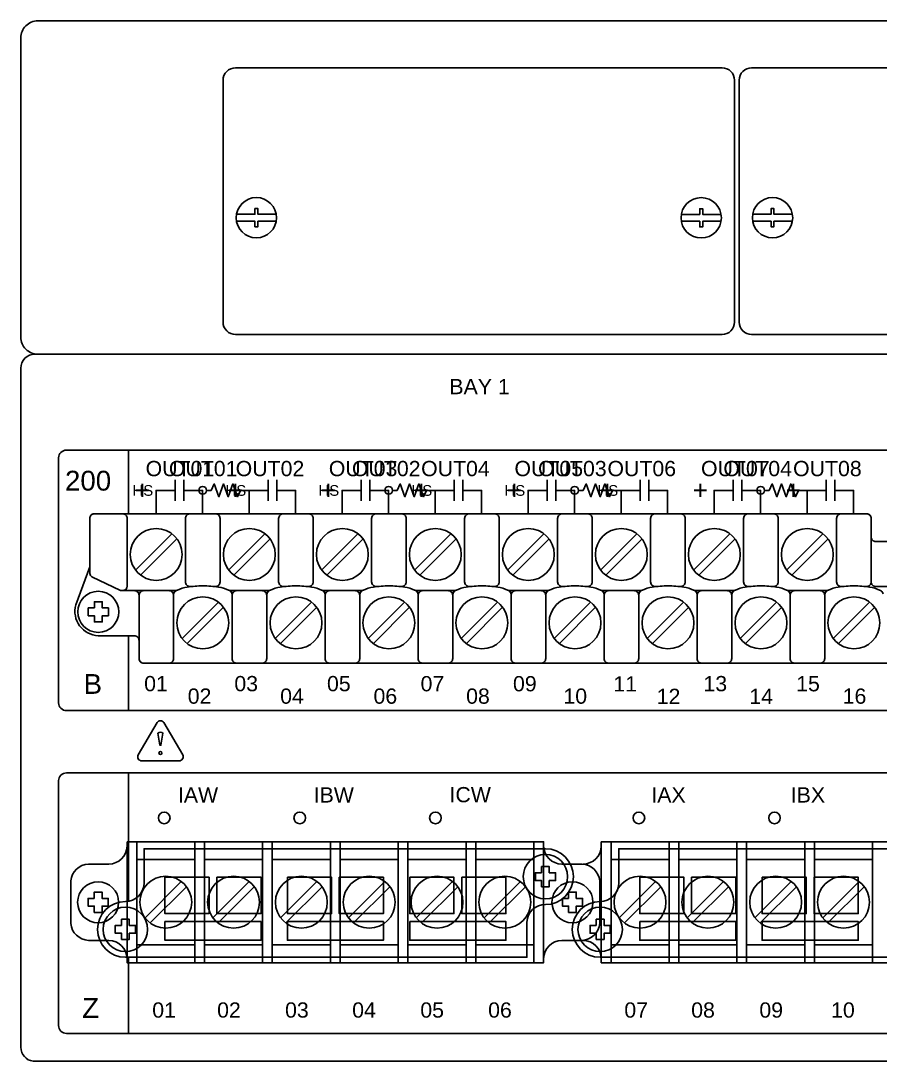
# Model space of a CAD drawing. Extents: x 1 to 47.7, y 0.3 to 34.2.
# Drawn here: x 27 to 32.54, y 10.35 to 17.05 of the extents above; entities that cross this region are included whole.
import ezdxf

# ---------------------------------------------------------------- set-up
doc = ezdxf.new("R2010")
doc.units = 0
doc.header["$MEASUREMENT"] = 0
for name, color, linetype in [('1_1__1__SCREW_TERMINAL', 7, 'CONTINUOUS'), ('1_2__2__CONNECTORIZED', 7, 'CONTINUOUS'), ('4_1__2___8__OPTOISO_IND_LS', 7, 'CONTINUOUS'), ('4_2__7___8__OPTOISO_IND_LS', 7, 'CONTINUOUS'), ('4_3__4___24__OPTOISO_LS_IN', 7, 'CONTINUOUS'), ('4_4__D___24__OPTOISO_LS_IN', 7, 'CONTINUOUS'), ('4_5__8___8__OPTOISO_IND_LS', 7, 'CONTINUOUS'), ('5_0______DWG_', 7, 'CONTINUOUS')]:
    doc.layers.add(name, color=color, linetype=linetype)
doc.styles.add('ARIAL', font='arial.ttf')

msp = doc.modelspace()

# ---------------------------------------------------------------- linework, layer by layer
at = {"layer": '1_1__1__SCREW_TERMINAL'}
for points in [[(27.6942, 12.2045), (27.6942, 11.7603)], [(27.7477, 11.7603), (27.7477, 10.9803)], [(28.1227, 11.7603), (28.1227, 10.9803)], [(28.1853, 11.7603), (28.1853, 10.9803)], [(28.5603, 11.7603), (28.5603, 10.9803)], [(28.6228, 11.7603), (28.6228, 10.9803)], [(28.9978, 11.7603), (28.9978, 10.9803)], [(29.0603, 11.7603), (29.0603, 10.9803)], [(29.4353, 11.7603), (29.4353, 10.9803)], [(29.4978, 11.7603), (29.4978, 10.9803)], [(29.8728, 11.7603), (29.8728, 10.9803)], [(29.9352, 11.7603), (29.9352, 10.9803)], [(30.3102, 11.7603), (30.3102, 10.9803)], [(30.8079, 11.7603), (30.8079, 10.9803)], [(31.1829, 11.7603), (31.1829, 10.9803)], [(31.2454, 11.7603), (31.2454, 10.9803)], [(31.6204, 11.7603), (31.6204, 10.9803)], [(31.6829, 11.7603), (31.6829, 10.9803)], [(32.0579, 11.7603), (32.0579, 10.9803)], [(32.1204, 11.7603), (32.1204, 10.9803)], [(32.4954, 11.7603), (32.4954, 10.9803)], [(27.7477, 11.6452), (28.1227, 11.6452)], [(28.1853, 11.6452), (28.5603, 11.6452)], [(28.6228, 11.6452), (28.9978, 11.6452)], [(29.0603, 11.6452), (29.4353, 11.6452)], [(29.4978, 11.6452), (29.8728, 11.6452)], [(29.9352, 11.6452), (30.3102, 11.6452)], [(30.8079, 11.6452), (31.1829, 11.6452)], [(31.2454, 11.6452), (31.6204, 11.6452)], [(31.6829, 11.6452), (32.0579, 11.6452)], [(32.1204, 11.6452), (32.4954, 11.6452)], [(28.0357, 11.5043), (27.8015, 11.2701)], [(28.4732, 11.5043), (28.239, 11.2701)], [(28.9106, 11.5043), (28.6764, 11.2701)], [(29.3481, 11.5043), (29.1139, 11.2701)], [(29.7856, 11.5043), (29.5515, 11.2701)], [(30.2232, 11.5043), (29.989, 11.2701)], [(31.0958, 11.5043), (30.8616, 11.2701)], [(31.5333, 11.5043), (31.2992, 11.2701)], [(31.9707, 11.5043), (31.7365, 11.2701)], [(32.4082, 11.5043), (32.1741, 11.2701)], [(28.0691, 11.4708), (27.8349, 11.2367)], [(28.5066, 11.4708), (28.2725, 11.2367)], [(28.944, 11.4708), (28.7098, 11.2367)], [(29.3815, 11.4708), (29.1474, 11.2367)], [(29.8191, 11.4708), (29.5849, 11.2367)], [(30.2566, 11.4708), (30.0224, 11.2367)], [(31.1292, 11.4708), (30.8951, 11.2367)], [(31.5668, 11.4708), (31.3326, 11.2367)], [(32.0041, 11.4708), (31.7699, 11.2367)], [(32.4416, 11.4708), (32.2075, 11.2367)], [(28.1227, 11.0954), (27.7477, 11.0954)], [(28.5603, 11.0954), (28.1853, 11.0954)], [(28.9978, 11.0954), (28.6228, 11.0954)], [(29.4353, 11.0954), (29.0603, 11.0954)], [(29.8728, 11.0954), (29.4978, 11.0954)], [(30.3102, 11.0954), (29.9352, 11.0954)], [(31.1829, 11.0954), (30.8079, 11.0954)], [(31.6204, 11.0954), (31.2454, 11.0954)], [(32.0579, 11.0954), (31.6829, 11.0954)], [(32.4954, 11.0954), (32.1204, 11.0954)], [(27.6942, 10.9803), (27.6942, 10.5245)]]:
    msp.add_lwpolyline(points, dxfattribs=at)
for points in [[(27.6852, 11.7603), (30.3727, 11.7603), (30.3727, 10.9803), (27.6852, 10.9803)], [(30.7453, 11.7603), (33.4329, 11.7603), (33.4329, 10.9803), (30.7453, 10.9803)], [(27.474, 11.3951), (27.474, 11.4354), (27.524, 11.4354), (27.524, 11.3951), (27.5641, 11.3951), (27.5641, 11.3451), (27.524, 11.3451), (27.524, 11.3052), (27.474, 11.3052), (27.474, 11.3451), (27.4339, 11.3451), (27.4339, 11.3951)], [(30.5341, 11.3951), (30.5341, 11.4354), (30.5841, 11.4354), (30.5841, 11.3951), (30.6242, 11.3951), (30.6242, 11.3451), (30.5841, 11.3451), (30.5841, 11.3052), (30.5341, 11.3052), (30.5341, 11.3451), (30.494, 11.3451), (30.494, 11.3951)]]:
    msp.add_lwpolyline(points, close=True, dxfattribs=at)
for points in [[(27.3224, 11.2331), (27.3224, 11.5075, -0.374201), (27.437, 11.6163), (27.5672, 11.6163, 0.403969), (27.6852, 11.7322)], [(30.3729, 11.0084, -0.403969), (30.4909, 11.1243), (30.6211, 11.1243, 0.374201), (30.7357, 11.2331), (30.7357, 11.5075, 0.374201), (30.6211, 11.6163), (30.4909, 11.6163, -0.403969), (30.3729, 11.7322)], [(30.6273, 11.6163, 0.403969), (30.7453, 11.7322)], [(27.3224, 11.2331, 0.374201), (27.437, 11.1243)], [(27.6852, 11.0084, 0.403969), (27.5672, 11.1243), (27.437, 11.1243, -0.374201)], [(30.7453, 11.0084, 0.403969), (30.6273, 11.1243)]]:
    msp.add_lwpolyline(points, format="xyb", dxfattribs=at)
for centre, radius in [((27.499, 11.3703), 0.1324), ((27.9353, 11.3705), 0.1673), ((28.3728, 11.3705), 0.1673), ((28.8102, 11.3705), 0.1673), ((29.2477, 11.3705), 0.1673), ((29.6853, 11.3705), 0.1673), ((30.1228, 11.3705), 0.1673), ((30.5591, 11.3703), 0.1324), ((30.9954, 11.3705), 0.1673), ((31.433, 11.3705), 0.1673), ((31.8703, 11.3705), 0.1673), ((32.3079, 11.3705), 0.1673)]:
    msp.add_circle(centre, radius, dxfattribs=at)
at = {"layer": '1_2__2__CONNECTORIZED'}
for points in [[(27.6942, 12.2045), (27.6942, 11.3769)], [(27.6942, 11.0153), (27.6942, 10.5245)]]:
    msp.add_lwpolyline(points, dxfattribs=at)
for points in [[(27.675, 11.3753, 1), (27.675, 11.0153), (30.265, 11.0151), (30.265, 11.2414, -0.405199), (30.3849, 11.3553, 0.999995), (30.3849, 11.7154), (27.795, 11.7152), (27.795, 11.4892, -0.399232)], [(30.738, 11.3753, 1), (30.738, 11.0153), (33.328, 11.0151), (33.328, 11.2414, -0.405199), (33.4479, 11.3553, 0.999995), (33.4479, 11.7154), (30.858, 11.7152), (30.858, 11.4892, -0.399232)]]:
    msp.add_lwpolyline(points, format="xyb", close=True, dxfattribs=at)
for points in [[(30.3599, 11.5605), (30.3599, 11.6004), (30.4099, 11.6004), (30.4099, 11.5605), (30.45, 11.5605), (30.45, 11.5102), (30.4099, 11.5102), (30.4099, 11.4702), (30.3599, 11.4702), (30.3599, 11.5102), (30.3198, 11.5102), (30.3198, 11.5605), (30.3599, 11.5605)], [(27.9299, 11.5318), (28.2149, 11.5318), (28.2149, 11.2968), (27.9299, 11.2968)], [(28.2649, 11.5318), (28.5499, 11.5318), (28.5499, 11.2968), (28.2649, 11.2968)], [(28.7199, 11.5318), (29.0049, 11.5318), (29.0049, 11.2968), (28.7199, 11.2968)], [(29.0549, 11.5318), (29.3399, 11.5318), (29.3399, 11.2968), (29.0549, 11.2968)], [(29.5099, 11.5318), (29.7949, 11.5318), (29.7949, 11.2968), (29.5099, 11.2968)], [(29.8449, 11.5318), (30.1299, 11.5318), (30.1299, 11.2968), (29.8449, 11.2968)], [(30.9929, 11.5318), (31.2779, 11.5318), (31.2779, 11.2968), (30.9929, 11.2968)], [(31.3279, 11.5318), (31.6129, 11.5318), (31.6129, 11.2968), (31.3279, 11.2968)], [(31.7829, 11.5318), (32.0679, 11.5318), (32.0679, 11.2968), (31.7829, 11.2968)], [(32.1179, 11.5318), (32.4029, 11.5318), (32.4029, 11.2968), (32.1179, 11.2968)], [(27.65, 11.2205), (27.65, 11.2604), (27.7, 11.2604), (27.7, 11.2205), (27.7401, 11.2205), (27.7401, 11.1701), (27.7, 11.1701), (27.7, 11.1302), (27.65, 11.1302), (27.65, 11.1701), (27.6099, 11.1701), (27.6099, 11.2205), (27.65, 11.2205)], [(27.9299, 11.2452), (28.5499, 11.2452), (28.5499, 11.1252), (27.9299, 11.1252)], [(28.7199, 11.2452), (29.3399, 11.2452), (29.3399, 11.1252), (28.7199, 11.1252)], [(29.5099, 11.2452), (30.1299, 11.2452), (30.1299, 11.1252), (29.5099, 11.1252)], [(30.713, 11.2205), (30.713, 11.2604), (30.763, 11.2604), (30.763, 11.2205), (30.8031, 11.2205), (30.8031, 11.1701), (30.763, 11.1701), (30.763, 11.1302), (30.713, 11.1302), (30.713, 11.1701), (30.6729, 11.1701), (30.6729, 11.2205), (30.713, 11.2205)], [(30.9929, 11.2452), (31.6129, 11.2452), (31.6129, 11.1252), (30.9929, 11.1252)], [(31.7829, 11.2452), (32.4029, 11.2452), (32.4029, 11.1252), (31.7829, 11.1252)]]:
    msp.add_lwpolyline(points, close=True, dxfattribs=at)
for centre in [(30.3849, 11.5353), (27.675, 11.1953), (30.738, 11.1953)]:
    msp.add_circle(centre, 0.1433, dxfattribs=at)
at = {"layer": '4_1__2___8__OPTOISO_IND_LS'}
for points in [[(27.9953, 14.094), (27.9953, 13.959)], [(28.051, 14.094), (28.051, 13.959)], [(28.5953, 14.094), (28.5953, 13.959)], [(28.651, 14.094), (28.651, 13.959)], [(29.1953, 14.094), (29.1953, 13.959)], [(29.251, 14.094), (29.251, 13.959)], [(29.7953, 14.094), (29.7953, 13.959)], [(29.851, 14.094), (29.851, 13.959)], [(30.3953, 14.094), (30.3953, 13.959)], [(30.451, 14.094), (30.451, 13.959)], [(30.9953, 14.094), (30.9953, 13.959)], [(31.051, 14.094), (31.051, 13.959)], [(31.5953, 14.094), (31.5953, 13.959)], [(31.651, 14.094), (31.651, 13.959)], [(32.1953, 14.094), (32.1953, 13.959)], [(32.251, 14.094), (32.251, 13.959)], [(27.9953, 14.0265), (27.8732, 14.0265), (27.8732, 13.8753)], [(28.051, 14.0265), (28.1732, 14.0265), (28.1732, 13.8753)], [(28.5953, 14.0265), (28.4732, 14.0265), (28.4732, 13.8753)], [(28.651, 14.0265), (28.7732, 14.0265), (28.7732, 13.8753)], [(29.1953, 14.0265), (29.0732, 14.0265), (29.0732, 13.8753)], [(29.251, 14.0265), (29.3732, 14.0265), (29.3732, 13.8753)], [(29.7953, 14.0265), (29.6732, 14.0265), (29.6732, 13.8753)], [(29.851, 14.0265), (29.9732, 14.0265), (29.9732, 13.8753)], [(30.3953, 14.0265), (30.2732, 14.0265), (30.2732, 13.8753)], [(30.451, 14.0265), (30.5732, 14.0265), (30.5732, 13.8753)], [(30.9953, 14.0265), (30.8732, 14.0265), (30.8732, 13.8753)], [(31.051, 14.0265), (31.1732, 14.0265), (31.1732, 13.8753)], [(31.5953, 14.0265), (31.4732, 14.0265), (31.4732, 13.8753)], [(31.651, 14.0265), (31.7732, 14.0265), (31.7732, 13.8753)], [(32.1953, 14.0265), (32.0732, 14.0265), (32.0732, 13.8753)], [(32.251, 14.0265), (32.3732, 14.0265), (32.3732, 13.8753)]]:
    msp.add_lwpolyline(points, dxfattribs=at)
at = {"layer": '4_2__7___8__OPTOISO_IND_LS'}
for points in [[(27.9953, 14.094), (27.9953, 13.959)], [(28.051, 14.094), (28.051, 13.959)], [(28.5953, 14.094), (28.5953, 13.959)], [(28.651, 14.094), (28.651, 13.959)], [(29.1953, 14.094), (29.1953, 13.959)], [(29.251, 14.094), (29.251, 13.959)], [(29.7953, 14.094), (29.7953, 13.959)], [(29.851, 14.094), (29.851, 13.959)], [(30.3953, 14.094), (30.3953, 13.959)], [(30.451, 14.094), (30.451, 13.959)], [(30.9953, 14.094), (30.9953, 13.959)], [(31.051, 14.094), (31.051, 13.959)], [(31.5953, 14.094), (31.5953, 13.959)], [(31.651, 14.094), (31.651, 13.959)], [(32.1953, 14.094), (32.1953, 13.959)], [(32.251, 14.094), (32.251, 13.959)], [(27.9953, 14.0265), (27.8732, 14.0265), (27.8732, 13.8753)], [(28.051, 14.0265), (28.1732, 14.0265), (28.1732, 13.8753)], [(28.5953, 14.0265), (28.4732, 14.0265), (28.4732, 13.8753)], [(28.651, 14.0265), (28.7732, 14.0265), (28.7732, 13.8753)], [(29.1953, 14.0265), (29.0732, 14.0265), (29.0732, 13.8753)], [(29.251, 14.0265), (29.3732, 14.0265), (29.3732, 13.8753)], [(29.7953, 14.0265), (29.6732, 14.0265), (29.6732, 13.8753)], [(29.851, 14.0265), (29.9732, 14.0265), (29.9732, 13.8753)], [(30.3953, 14.0265), (30.2732, 14.0265), (30.2732, 13.8753)], [(30.451, 14.0265), (30.5732, 14.0265), (30.5732, 13.8753)], [(30.9953, 14.0265), (30.8732, 14.0265), (30.8732, 13.8753)], [(31.051, 14.0265), (31.1732, 14.0265), (31.1732, 13.8753)], [(31.5953, 14.0265), (31.4732, 14.0265), (31.4732, 13.8753)], [(31.651, 14.0265), (31.7732, 14.0265), (31.7732, 13.8753)], [(32.1953, 14.0265), (32.0732, 14.0265), (32.0732, 13.8753)], [(32.251, 14.0265), (32.3732, 14.0265), (32.3732, 13.8753)]]:
    msp.add_lwpolyline(points, dxfattribs=at)
at = {"layer": '4_3__4___24__OPTOISO_LS_IN'}
for points in [[(27.9953, 14.094), (27.9953, 13.959)], [(28.051, 14.094), (28.051, 13.959)], [(28.5953, 14.094), (28.5953, 13.959)], [(28.651, 14.094), (28.651, 13.959)], [(29.1953, 14.094), (29.1953, 13.959)], [(29.251, 14.094), (29.251, 13.959)], [(29.7953, 14.094), (29.7953, 13.959)], [(29.851, 14.094), (29.851, 13.959)], [(30.3953, 14.094), (30.3953, 13.959)], [(30.451, 14.094), (30.451, 13.959)], [(30.9953, 14.094), (30.9953, 13.959)], [(31.051, 14.094), (31.051, 13.959)], [(31.5953, 14.094), (31.5953, 13.959)], [(31.651, 14.094), (31.651, 13.959)], [(32.1953, 14.094), (32.1953, 13.959)], [(32.251, 14.094), (32.251, 13.959)], [(27.9953, 14.0265), (27.8732, 14.0265), (27.8732, 13.8753)], [(28.051, 14.0265), (28.1732, 14.0265), (28.1732, 13.8753)], [(28.5953, 14.0265), (28.4732, 14.0265), (28.4732, 13.8753)], [(28.651, 14.0265), (28.7732, 14.0265), (28.7732, 13.8753)], [(29.1953, 14.0265), (29.0732, 14.0265), (29.0732, 13.8753)], [(29.251, 14.0265), (29.3732, 14.0265), (29.3732, 13.8753)], [(29.7953, 14.0265), (29.6732, 14.0265), (29.6732, 13.8753)], [(29.851, 14.0265), (29.9732, 14.0265), (29.9732, 13.8753)], [(30.3953, 14.0265), (30.2732, 14.0265), (30.2732, 13.8753)], [(30.451, 14.0265), (30.5732, 14.0265), (30.5732, 13.8753)], [(30.9953, 14.0265), (30.8732, 14.0265), (30.8732, 13.8753)], [(31.051, 14.0265), (31.1732, 14.0265), (31.1732, 13.8753)], [(31.5953, 14.0265), (31.4732, 14.0265), (31.4732, 13.8753)], [(31.651, 14.0265), (31.7732, 14.0265), (31.7732, 13.8753)], [(32.1953, 14.0265), (32.0732, 14.0265), (32.0732, 13.8753)], [(32.251, 14.0265), (32.3732, 14.0265), (32.3732, 13.8753)]]:
    msp.add_lwpolyline(points, dxfattribs=at)
at = {"layer": '4_4__D___24__OPTOISO_LS_IN'}
for points in [[(27.9953, 14.094), (27.9953, 13.959)], [(28.051, 14.094), (28.051, 13.959)], [(28.5953, 14.094), (28.5953, 13.959)], [(28.651, 14.094), (28.651, 13.959)], [(29.1953, 14.094), (29.1953, 13.959)], [(29.251, 14.094), (29.251, 13.959)], [(29.7953, 14.094), (29.7953, 13.959)], [(29.851, 14.094), (29.851, 13.959)], [(30.3953, 14.094), (30.3953, 13.959)], [(30.451, 14.094), (30.451, 13.959)], [(30.9953, 14.094), (30.9953, 13.959)], [(31.051, 14.094), (31.051, 13.959)], [(31.5953, 14.094), (31.5953, 13.959)], [(31.651, 14.094), (31.651, 13.959)], [(32.1953, 14.094), (32.1953, 13.959)], [(32.251, 14.094), (32.251, 13.959)], [(27.9953, 14.0265), (27.8732, 14.0265), (27.8732, 13.8753)], [(28.051, 14.0265), (28.1732, 14.0265), (28.1732, 13.8753)], [(28.5953, 14.0265), (28.4732, 14.0265), (28.4732, 13.8753)], [(28.651, 14.0265), (28.7732, 14.0265), (28.7732, 13.8753)], [(29.1953, 14.0265), (29.0732, 14.0265), (29.0732, 13.8753)], [(29.251, 14.0265), (29.3732, 14.0265), (29.3732, 13.8753)], [(29.7953, 14.0265), (29.6732, 14.0265), (29.6732, 13.8753)], [(29.851, 14.0265), (29.9732, 14.0265), (29.9732, 13.8753)], [(30.3953, 14.0265), (30.2732, 14.0265), (30.2732, 13.8753)], [(30.451, 14.0265), (30.5732, 14.0265), (30.5732, 13.8753)], [(30.9953, 14.0265), (30.8732, 14.0265), (30.8732, 13.8753)], [(31.051, 14.0265), (31.1732, 14.0265), (31.1732, 13.8753)], [(31.5953, 14.0265), (31.4732, 14.0265), (31.4732, 13.8753)], [(31.651, 14.0265), (31.7732, 14.0265), (31.7732, 13.8753)], [(32.1953, 14.0265), (32.0732, 14.0265), (32.0732, 13.8753)], [(32.251, 14.0265), (32.3732, 14.0265), (32.3732, 13.8753)]]:
    msp.add_lwpolyline(points, dxfattribs=at)
at = {"layer": '4_5__8___8__OPTOISO_IND_LS'}
for points in [[(27.9953, 14.094), (27.9953, 13.959)], [(28.051, 14.094), (28.051, 13.959)], [(29.1953, 14.094), (29.1953, 13.959)], [(29.251, 14.094), (29.251, 13.959)], [(30.3953, 14.094), (30.3953, 13.959)], [(30.451, 14.094), (30.451, 13.959)], [(31.5953, 14.094), (31.5953, 13.959)], [(31.651, 14.094), (31.651, 13.959)], [(27.9953, 14.0265), (27.8731, 14.0265), (27.8731, 13.8753)], [(28.0509, 14.0265), (28.1481, 14.0265)], [(28.1981, 14.0265), (28.2281, 14.0265), (28.2481, 14.0677), (28.2781, 13.9852), (28.3081, 14.0677), (28.3381, 13.9852), (28.3681, 14.0677), (28.3982, 13.9852), (28.4182, 14.0265), (28.4731, 14.0265), (28.4731, 13.8753)], [(29.1953, 14.0265), (29.0732, 14.0265), (29.0732, 13.8753)], [(29.251, 14.0265), (29.3482, 14.0265)], [(29.3982, 14.0265), (29.4281, 14.0265), (29.4481, 14.0677), (29.4781, 13.9852), (29.5081, 14.0677), (29.5382, 13.9852), (29.5682, 14.0677), (29.5982, 13.9852), (29.6182, 14.0265), (29.6732, 14.0265), (29.6732, 13.8753)], [(30.3953, 14.0265), (30.2732, 14.0265), (30.2732, 13.8753)], [(30.451, 14.0265), (30.5482, 14.0265)], [(30.5981, 14.0265), (30.6281, 14.0265), (30.6481, 14.0677), (30.6781, 13.9852), (30.7081, 14.0677), (30.7381, 13.9852), (30.7681, 14.0677), (30.7982, 13.9852), (30.8182, 14.0265), (30.8732, 14.0265), (30.8732, 13.8753)], [(31.5953, 14.0265), (31.4732, 14.0265), (31.4732, 13.8753)], [(31.651, 14.0265), (31.7482, 14.0265)], [(31.7981, 14.0265), (31.8281, 14.0265), (31.8481, 14.0677), (31.8781, 13.9852), (31.9081, 14.0677), (31.9381, 13.9852), (31.9681, 14.0677), (31.9982, 13.9852), (32.0182, 14.0265), (32.0732, 14.0265), (32.0732, 13.8753)], [(28.1731, 13.8753), (28.1731, 14.0015)], [(29.3732, 13.8753), (29.3732, 14.0015)], [(30.5732, 13.8753), (30.5732, 14.0015)], [(31.7732, 13.8753), (31.7732, 14.0015)]]:
    msp.add_lwpolyline(points, dxfattribs=at)
for centre in [(28.1731, 14.0265), (29.3732, 14.0265), (30.5732, 14.0265), (31.7732, 14.0265)]:
    msp.add_circle(centre, 0.025, dxfattribs=at)
at = {"layer": '5_0______DWG_'}
for points in [[(44.14, 17.0547), (27.11, 17.0547, 0.414214), (27, 16.9447), (27, 15.0147, 0.414214), (27.11, 14.9047), (44.14, 14.9047, 0.414214), (44.25, 15.0147), (44.25, 16.9447, 0.414214), (44.14, 17.0547)], [(27.763, 12.9412, 0.414213), (27.793, 12.9112), (32.7748, 12.9111, 0.414214), (32.8048, 12.9411), (32.8048, 13.2542), (32.8957, 13.4989, 0.480048), (32.7507, 13.6971), (32.5165, 13.6971, -0.414214), (32.4865, 13.7271), (32.4865, 13.8453, 0.414212), (32.4565, 13.8753), (32.4565, 13.8753), (27.4754, 13.8754, 0.414215), (27.4454, 13.8454), (27.4455, 13.5325), (27.3546, 13.2877, 0.47859), (27.4996, 13.0892), (27.733, 13.0892, -0.414214), (27.763, 13.0592)], [(28.0023, 13.3799), (27.6442, 13.3799), (27.4583, 13.4697, -0.241986), (27.4455, 13.4896), (27.4454, 13.8453, -0.422157), (27.4721, 13.8752), (27.6564, 13.8753, -0.414214), (27.6864, 13.8453), (27.6864, 13.4082, -0.390527), (27.6564, 13.3799)], [(28.1007, 13.4066), (28.0928, 13.4066, -0.414214), (28.0628, 13.4366), (28.0628, 13.8453, -0.414214), (28.0928, 13.8753), (28.2557, 13.8753, -0.414214), (28.2857, 13.8453), (28.2857, 13.4366, -0.414214), (28.2557, 13.4066), (28.2489, 13.4066)], [(28.7015, 13.4066), (28.6936, 13.4066, -0.414214), (28.6636, 13.4366), (28.6636, 13.8453, -0.414214), (28.6936, 13.8753), (28.8564, 13.8753, -0.414214), (28.8864, 13.8453), (28.8864, 13.4366, -0.414214), (28.8564, 13.4066), (28.8496, 13.4066)], [(29.3015, 13.4066), (29.2936, 13.4066, -0.414214), (29.2636, 13.4366), (29.2636, 13.8453, -0.414214), (29.2936, 13.8753), (29.4564, 13.8753, -0.414214), (29.4864, 13.8453), (29.4864, 13.4366, -0.414214), (29.4564, 13.4066), (29.4496, 13.4066)], [(29.9015, 13.4066), (29.8936, 13.4066, -0.414214), (29.8636, 13.4366), (29.8636, 13.8453, -0.414214), (29.8936, 13.8753), (30.0564, 13.8753, -0.414214), (30.0864, 13.8453), (30.0864, 13.4366, -0.414214), (30.0564, 13.4066), (30.0496, 13.4066)], [(30.5015, 13.4066), (30.4936, 13.4066, -0.414214), (30.4636, 13.4366), (30.4636, 13.8453, -0.414214), (30.4936, 13.8753), (30.6565, 13.8753, -0.414214), (30.6865, 13.8453), (30.6865, 13.4366, -0.414214), (30.6565, 13.4066), (30.6496, 13.4066)], [(31.1015, 13.4066), (31.0936, 13.4066, -0.414214), (31.0636, 13.4366), (31.0636, 13.8453, -0.414214), (31.0936, 13.8753), (31.2565, 13.8753, -0.414214), (31.2865, 13.8453), (31.2865, 13.4366, -0.414214), (31.2565, 13.4066), (31.2496, 13.4066)], [(31.7015, 13.4066), (31.6936, 13.4066, -0.414214), (31.6636, 13.4366), (31.6636, 13.8453, -0.414214), (31.6936, 13.8753), (31.8565, 13.8753, -0.414214), (31.8865, 13.8453), (31.8865, 13.4366, -0.414214), (31.8565, 13.4066), (31.8496, 13.4066)], [(32.3015, 13.4066), (32.2936, 13.4066, -0.414214), (32.2636, 13.4366), (32.2636, 13.8453, -0.414214), (32.2936, 13.8753), (32.4565, 13.8753, -0.414214), (32.4865, 13.8453), (32.4865, 13.4366, -0.414214), (32.4565, 13.4066), (32.4497, 13.4066)], [(32.5938, 13.4065), (32.5165, 13.4064, -0.414214), (32.4865, 13.4364)], [(27.733, 13.3799, -0.414214), (27.763, 13.3499)], [(27.9558, 13.3799, -0.414214), (27.9858, 13.3499), (27.9858, 12.9412, -0.414214), (27.9558, 12.9112), (27.793, 12.9112, -0.414214), (27.763, 12.9412), (27.763, 13.3499, -0.414214), (27.793, 13.3799)], [(28.3637, 13.3499, 0.191033), (28.3552, 13.3738, 0.081668), (28.3396, 13.384, 0.0591), (28.2759, 13.4033, 0.034646), (28.1744, 13.4104, 0.03436), (28.0737, 13.4033, 0.0591), (28.01, 13.384, 0.081668), (27.9943, 13.3738, 0.191033), (27.9858, 13.3499)], [(28.5566, 13.3799, -0.414214), (28.5866, 13.3499), (28.5866, 12.9412, -0.414214), (28.5566, 12.9112), (28.3937, 12.9112, -0.414214), (28.3637, 12.9412), (28.3637, 13.3499, -0.414214), (28.3937, 13.3799)], [(28.9645, 13.3499, 0.191033), (28.956, 13.3738, 0.081668), (28.9404, 13.384, 0.0591), (28.8766, 13.4033, 0.034646), (28.7751, 13.4104, 0.03436), (28.6744, 13.4033, 0.0591), (28.6107, 13.384, 0.081668), (28.5951, 13.3738, 0.191033), (28.5866, 13.3499)], [(29.1566, 13.3799, -0.414214), (29.1866, 13.3499), (29.1866, 12.9412, -0.414214), (29.1566, 12.9112), (28.9937, 12.9112, -0.414214), (28.9637, 12.9412), (28.9637, 13.3499, -0.414214), (28.9937, 13.3799)], [(29.5645, 13.3499, 0.191033), (29.556, 13.3738, 0.081668), (29.5404, 13.384, 0.0591), (29.4767, 13.4033, 0.034646), (29.3751, 13.4104, 0.03436), (29.2745, 13.4033, 0.0591), (29.2107, 13.384, 0.081668), (29.1951, 13.3738, 0.191033), (29.1866, 13.3499)], [(29.7566, 13.3799, -0.414214), (29.7866, 13.3499), (29.7866, 12.9412, -0.414214), (29.7566, 12.9112), (29.5938, 12.9112, -0.414214), (29.5638, 12.9412), (29.5638, 13.3499, -0.414214), (29.5938, 13.3799)], [(30.1645, 13.3499, 0.191033), (30.156, 13.3738, 0.081668), (30.1404, 13.384, 0.0591), (30.0767, 13.4033, 0.034646), (29.9751, 13.4104, 0.03436), (29.8745, 13.4033, 0.0591), (29.8107, 13.384, 0.081668), (29.7951, 13.3738, 0.191033), (29.7866, 13.3499)], [(30.3566, 13.3799, -0.414214), (30.3866, 13.3499), (30.3866, 12.9412, -0.414214), (30.3566, 12.9112), (30.1938, 12.9112, -0.414214), (30.1638, 12.9412), (30.1638, 13.3499, -0.414214), (30.1938, 13.3799)], [(30.7645, 13.3499, 0.191033), (30.756, 13.3738, 0.081668), (30.7404, 13.384, 0.0591), (30.6767, 13.4033, 0.034646), (30.5752, 13.4104, 0.03436), (30.4745, 13.4033, 0.0591), (30.4107, 13.384, 0.081668), (30.3951, 13.3738, 0.191033), (30.3866, 13.3499)], [(30.9566, 13.3799, -0.414214), (30.9866, 13.3499), (30.9866, 12.9412, -0.414214), (30.9566, 12.9112), (30.7938, 12.9112, -0.414214), (30.7638, 12.9412), (30.7638, 13.3499, -0.414214), (30.7938, 13.3799)], [(31.3645, 13.3499, 0.191033), (31.356, 13.3738, 0.081668), (31.3404, 13.384, 0.0591), (31.2767, 13.4033, 0.034646), (31.1752, 13.4104, 0.03436), (31.0745, 13.4033, 0.0591), (31.0108, 13.384, 0.081668), (30.9951, 13.3738, 0.191033), (30.9866, 13.3499)], [(31.5566, 13.3799, -0.414214), (31.5866, 13.3499), (31.5866, 12.9412, -0.414214), (31.5566, 12.9112), (31.3938, 12.9112, -0.414214), (31.3638, 12.9412), (31.3638, 13.3499, -0.414214), (31.3938, 13.3799)], [(31.9645, 13.3499, 0.191033), (31.956, 13.3738, 0.081668), (31.9404, 13.384, 0.0591), (31.8767, 13.4033, 0.034646), (31.7752, 13.4104, 0.03436), (31.6745, 13.4033, 0.0591), (31.6108, 13.384, 0.081668), (31.5951, 13.3738, 0.191033), (31.5866, 13.3499)], [(32.1566, 13.3799, -0.414214), (32.1866, 13.3499), (32.1866, 12.9412, -0.414214), (32.1566, 12.9112), (31.9938, 12.9112, -0.414214), (31.9638, 12.9412), (31.9638, 13.3499, -0.414214), (31.9938, 13.3799)], [(32.5638, 13.3584, 0.127742), (32.556, 13.3738, 0.081668), (32.5404, 13.384, 0.0591), (32.4767, 13.4033, 0.034646), (32.3752, 13.4104, 0.03436), (32.2745, 13.4033, 0.0591), (32.2108, 13.384, 0.081668), (32.1951, 13.3738, 0.191033), (32.1866, 13.3499)], [(40.0055, 10.9775), (40.0055, 10.5744, -0.414214), (39.9555, 10.5245), (27.2942, 10.5245, -0.414214), (27.2442, 10.5744), (27.2442, 12.1545, -0.414214), (27.2942, 12.2045), (39.9555, 12.2045, -0.414214), (40.0055, 12.1545), (40.0055, 11.1826)]]:
    msp.add_lwpolyline(points, format="xyb", dxfattribs=at)
for points in [[(28.3848, 16.7518), (31.5248, 16.7518, -0.414214), (31.6048, 16.6718), (31.6048, 15.1118, -0.414214), (31.5248, 15.0318), (28.3848, 15.0318, -0.414214), (28.3048, 15.1118), (28.3048, 16.6718, -0.414214)], [(31.7148, 16.7518), (34.8548, 16.7518, -0.414214), (34.9348, 16.6718), (34.9348, 15.1118, -0.414214), (34.8548, 15.0318), (31.7148, 15.0318, -0.414214), (31.6348, 15.1118), (31.6348, 16.6718, -0.414214)], [(44.25, 10.4347), (44.25, 14.8147, 0.414214), (44.16, 14.9047), (27.09, 14.9047, 0.414214), (27, 14.8147), (27, 10.4347, 0.381966), (27.08, 10.3453), (44.17, 10.3453, 0.381966)], [(27.2942, 14.2863), (43.9545, 14.2863, -0.468367), (44.0044, 14.2263), (44.0044, 12.6563, -0.414132), (43.9545, 12.6063), (27.2942, 12.6063, -0.414214), (27.2442, 12.6563), (27.2442, 14.2363, -0.414287)], [(27.9225, 12.5296), (28.0449, 12.3205, -0.555022), (28.022, 12.282), (27.7799, 12.282, -0.555022), (27.757, 12.3205), (27.8794, 12.5296, -0.531445)], [(27.8845, 12.4616, -0.299493), (27.9174, 12.4616), (27.9045, 12.3832), (27.9036, 12.3823), (27.8984, 12.3823), (27.8974, 12.3832), (27.8845, 12.4616)]]:
    msp.add_lwpolyline(points, format="xyb", close=True, dxfattribs=at)
for points in [[(28.3919, 15.8069), (28.5105, 15.8069), (28.5105, 15.8433), (28.5295, 15.8433), (28.5295, 15.8069), (28.6481, 15.8069)], [(31.2619, 15.8064), (31.3805, 15.8064), (31.3805, 15.8427), (31.3995, 15.8427), (31.3995, 15.8064), (31.5181, 15.8064)], [(31.7219, 15.8069), (31.8405, 15.8069), (31.8405, 15.8433), (31.8595, 15.8433), (31.8595, 15.8069), (31.9781, 15.8069)], [(28.3919, 15.7626), (28.5105, 15.7626), (28.5105, 15.7262), (28.5295, 15.7262), (28.5295, 15.7626), (28.6481, 15.7626)], [(31.2619, 15.7621), (31.3805, 15.7621), (31.3805, 15.7257), (31.3995, 15.7257), (31.3995, 15.7621), (31.5181, 15.7621)], [(31.7219, 15.7626), (31.8405, 15.7626), (31.8405, 15.7262), (31.8595, 15.7262), (31.8595, 15.7626), (31.9781, 15.7626)], [(27.6942, 14.2863), (27.6942, 13.8754)], [(27.9741, 13.747), (27.7399, 13.5128)], [(28.0075, 13.7135), (27.7733, 13.4794)], [(28.5749, 13.747), (28.3407, 13.5128)], [(28.6083, 13.7135), (28.3741, 13.4794)], [(29.1749, 13.747), (28.9407, 13.5128)], [(29.2083, 13.7135), (28.9741, 13.4794)], [(29.7749, 13.747), (29.5407, 13.5128)], [(29.8083, 13.7135), (29.5741, 13.4794)], [(30.3749, 13.747), (30.1407, 13.5128)], [(30.4083, 13.7135), (30.1741, 13.4794)], [(30.9749, 13.747), (30.7407, 13.5128)], [(31.0083, 13.7135), (30.7741, 13.4794)], [(31.5749, 13.747), (31.3407, 13.5128)], [(31.6083, 13.7135), (31.3741, 13.4794)], [(32.1749, 13.747), (31.9407, 13.5128)], [(32.2083, 13.7135), (31.9741, 13.4794)], [(28.6031, 13.3799), (28.3472, 13.3799)], [(28.948, 13.3799), (29.2031, 13.3799)], [(29.548, 13.3799), (29.8031, 13.3799)], [(30.148, 13.3799), (30.4031, 13.3799)], [(30.748, 13.3799), (31.0031, 13.3799)], [(31.348, 13.3799), (31.6031, 13.3799)], [(31.948, 13.3799), (32.2031, 13.3799)], [(28.2747, 13.306), (28.0406, 13.0718)], [(28.8755, 13.306), (28.6413, 13.0718)], [(29.4755, 13.306), (29.2414, 13.0718)], [(30.0755, 13.306), (29.8414, 13.0718)], [(30.6755, 13.306), (30.4414, 13.0718)], [(31.2755, 13.306), (31.0414, 13.0718)], [(31.8755, 13.306), (31.6414, 13.0718)], [(32.4755, 13.306), (32.2414, 13.0718)], [(28.3082, 13.2725), (28.074, 13.0384)], [(28.9089, 13.2725), (28.6748, 13.0384)], [(29.5089, 13.2725), (29.2748, 13.0384)], [(30.1089, 13.2725), (29.8748, 13.0384)], [(30.7089, 13.2725), (30.4748, 13.0384)], [(31.309, 13.2725), (31.0748, 13.0384)], [(31.909, 13.2725), (31.6748, 13.0384)], [(32.509, 13.2725), (32.2748, 13.0384)], [(27.6942, 13.0892), (27.6942, 12.6063)]]:
    msp.add_lwpolyline(points, dxfattribs=at)
msp.add_lwpolyline([(27.475, 13.2681), (27.475, 13.3084), (27.525, 13.3084), (27.525, 13.2681), (27.5651, 13.2681), (27.5651, 13.2181), (27.525, 13.2181), (27.525, 13.1782), (27.475, 13.1782), (27.475, 13.2181), (27.4349, 13.2181), (27.4349, 13.2681)], close=True, dxfattribs=at)
for centre, radius in [((28.52, 15.7847), 0.13), ((31.39, 15.7842), 0.13), ((31.85, 15.7847), 0.13), ((27.8737, 13.6132), 0.1673), ((28.4745, 13.6132), 0.1673), ((29.0745, 13.6132), 0.1673), ((29.6745, 13.6132), 0.1673), ((30.2745, 13.6132), 0.1673), ((30.8745, 13.6132), 0.1673), ((31.4745, 13.6132), 0.1673), ((32.0745, 13.6132), 0.1673), ((27.5, 13.2433), 0.1324), ((28.1744, 13.1722), 0.1673), ((28.7751, 13.1722), 0.1673), ((29.3751, 13.1722), 0.1673), ((29.9751, 13.1722), 0.1673), ((30.5752, 13.1722), 0.1673), ((31.1752, 13.1722), 0.1673), ((31.7752, 13.1722), 0.1673), ((32.3752, 13.1722), 0.1673), ((27.901, 12.3326), 0.00944), ((27.9252, 11.9142), 0.0375), ((28.7999, 11.9142), 0.0375), ((29.6752, 11.9142), 0.0375), ((30.9877, 11.9142), 0.0375), ((31.8627, 11.9142), 0.0375)]:
    msp.add_circle(centre, radius, dxfattribs=at)

# ---------------------------------------------------------------- texts
at = {"layer": '4_1__2___8__OPTOISO_IND_LS', "style": 'ARIAL'}
for s, p in [('OUT01', (27.8053, 14.1181)), ('OUT02', (28.3863, 14.1181)), ('OUT03', (28.9872, 14.1181)), ('OUT04', (29.5827, 14.1181)), ('OUT05', (30.1849, 14.1181)), ('OUT06', (30.7849, 14.1181)), ('OUT07', (31.3886, 14.1181)), ('OUT08', (31.9825, 14.1181))]:
    msp.add_text(s, height=0.09833, dxfattribs=at).set_placement(p)
at = {"layer": '4_2__7___8__OPTOISO_IND_LS', "style": 'ARIAL'}
for s, height, p in [('OUT01', 0.09833, (27.8053, 14.1181)), ('OUT02', 0.09833, (28.3863, 14.1181)), ('OUT03', 0.09833, (28.9872, 14.1181)), ('OUT04', 0.09833, (29.5827, 14.1181)), ('OUT05', 0.09833, (30.1849, 14.1181)), ('OUT06', 0.09833, (30.7849, 14.1181)), ('OUT07', 0.09833, (31.3886, 14.1181)), ('OUT08', 0.09833, (31.9825, 14.1181)), ('+', 0.118, (27.7362, 13.9697)), ('+', 0.118, (28.3362, 13.9697)), ('+', 0.118, (28.9362, 13.9697)), ('+', 0.118, (29.5362, 13.9697)), ('+', 0.118, (30.1362, 13.9697)), ('+', 0.118, (30.7362, 13.9697)), ('+', 0.118, (31.3362, 13.9697)), ('+', 0.118, (31.9362, 13.9697))]:
    msp.add_text(s, height=height, dxfattribs=at).set_placement(p)
at = {"layer": '4_3__4___24__OPTOISO_LS_IN', "style": 'ARIAL'}
for s, height, p in [('OUT01', 0.09833, (27.8053, 14.1181)), ('OUT02', 0.09833, (28.3863, 14.1181)), ('OUT03', 0.09833, (28.9872, 14.1181)), ('OUT04', 0.09833, (29.5827, 14.1181)), ('OUT05', 0.09833, (30.1849, 14.1181)), ('OUT06', 0.09833, (30.7849, 14.1181)), ('OUT07', 0.09833, (31.3886, 14.1181)), ('OUT08', 0.09833, (31.9825, 14.1181)), ('HS', 0.06883, (27.7208, 13.9916)), ('HS', 0.06883, (28.3208, 13.9916)), ('HS', 0.06883, (28.9208, 13.9916)), ('HS', 0.06883, (29.5208, 13.9916)), ('HS', 0.06883, (30.1208, 13.9916)), ('HS', 0.06883, (30.7208, 13.9916))]:
    msp.add_text(s, height=height, dxfattribs=at).set_placement(p)
at = {"layer": '4_4__D___24__OPTOISO_LS_IN', "style": 'ARIAL'}
for s, p in [('OUT01', (27.8053, 14.1181)), ('OUT02', (28.3863, 14.1181)), ('OUT03', (28.9872, 14.1181)), ('OUT04', (29.5827, 14.1181)), ('OUT05', (30.1849, 14.1181)), ('OUT06', (30.7849, 14.1181)), ('OUT07', (31.3886, 14.1181)), ('OUT08', (31.9825, 14.1181))]:
    msp.add_text(s, height=0.09833, dxfattribs=at).set_placement(p)
at = {"layer": '4_5__8___8__OPTOISO_IND_LS', "style": 'ARIAL'}
for s, p in [('OUT01', (27.9553, 14.1181)), ('OUT02', (29.1364, 14.1181)), ('OUT03', (30.3372, 14.1181)), ('OUT04', (31.5327, 14.1181))]:
    msp.add_text(s, height=0.09833, dxfattribs=at).set_placement(p)
at = {"layer": '5_0______DWG_', "style": 'ARIAL'}
for s, height, p in [('BAY 1', 0.09833, (29.7652, 14.6467)), ('200', 0.12783, (27.285, 14.0251)), ('B', 0.1278, (27.4051, 12.7142)), ('01', 0.09833, (27.7959, 12.7311)), ('03', 0.09833, (28.3779, 12.7311)), ('05', 0.09833, (28.9755, 12.7311)), ('07', 0.09833, (29.5793, 12.7306)), ('09', 0.09833, (30.1755, 12.7306)), ('11', 0.09833, (30.8231, 12.7295)), ('13', 0.09833, (31.4043, 12.7311)), ('15', 0.09833, (32.0026, 12.7306)), ('02', 0.09833, (28.077, 12.6506)), ('04', 0.09833, (28.6734, 12.6506)), ('06', 0.09833, (29.2755, 12.6506)), ('08', 0.09833, (29.8732, 12.6506)), ('10', 0.09833, (30.5008, 12.6506)), ('12', 0.09833, (31.1029, 12.649)), ('16', 0.09833, (32.3026, 12.6506)), ('14', 0.09833, (31.7005, 12.649)), ('IAW', 0.09833, (28.0137, 12.0134)), ('IBW', 0.09833, (28.8898, 12.0134)), ('ICW', 0.09833, (29.766, 12.015)), ('IAX', 0.09833, (31.0681, 12.0134)), ('IBX', 0.09833, (31.9678, 12.0134)), ('Z', 0.1278, (27.3961, 10.6247)), ('01', 0.09833, (27.8481, 10.6262)), ('02', 0.09833, (28.2666, 10.6262)), ('03', 0.09833, (28.705, 10.6262)), ('04', 0.09833, (29.138, 10.6262)), ('05', 0.09833, (29.5776, 10.6262)), ('06', 0.09833, (30.0151, 10.6262)), ('07', 0.09833, (30.8939, 10.6262)), ('08', 0.09833, (31.3253, 10.6262)), ('09', 0.09833, (31.7651, 10.6262)), ('10', 0.09833, (32.2279, 10.6262))]:
    msp.add_text(s, height=height, dxfattribs=at).set_placement(p)

doc.saveas('drawing.dxf')
